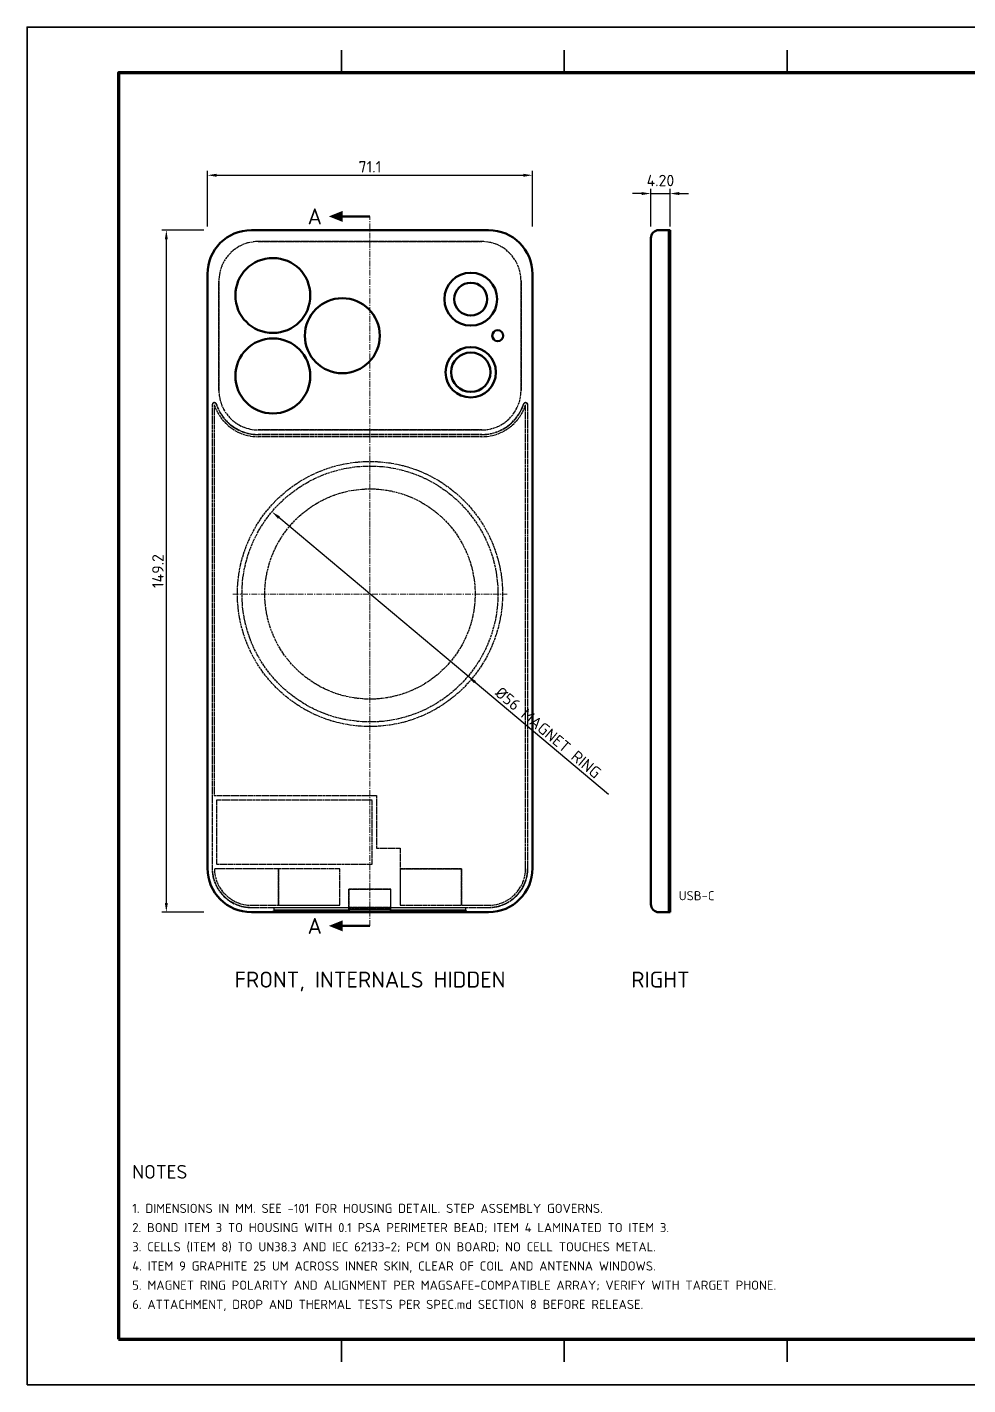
# Model space of a CAD drawing. Header units: millimetres. Extents: x 0 to 420, y 0 to 297.
# Drawn here: x 0 to 205.8, y 0 to 297 of the extents above; entities that cross this region are included whole.
import ezdxf
from ezdxf.enums import TextEntityAlignment as Align

# ---------------------------------------------------------------- set-up
doc = ezdxf.new("R2010")
doc.units = ezdxf.units.MM
doc.header["$LTSCALE"] = 0.4
doc.linetypes.add('CENTER', pattern=[5.08, 3.175, -0.635, 0.635, -0.635])
doc.linetypes.add('DASHED', pattern=[1.524, 1.27, -0.254])
for name, color, linetype, lineweight in [('BORDER', 7, 'CONTINUOUS', 70), ('CENTER', 1, 'CENTER', 18), ('DIM', 4, 'CONTINUOUS', 18), ('HIDDEN', 8, 'DASHED', 25), ('OUTLINE', 7, 'CONTINUOUS', 50), ('SECTION', 7, 'CONTINUOUS', 50), ('TEXT', 7, 'CONTINUOUS', 25), ('TITLE', 7, 'CONTINUOUS', 35)]:
    doc.layers.add(name, color=color, linetype=linetype, lineweight=lineweight)
doc.styles.add('KHENSU', font='isocpeur.ttf')
doc.dimstyles.new('KHENSU', dxfattribs={"dimtxt": 2.5, "dimasz": 2, "dimexe": 1, "dimexo": 0.8, "dimgap": 0.6, "dimtad": 1, "dimdsep": 46, "dimtxsty": 'KHENSU', "dimcen": -1.5, "dimclrd": 4, "dimclre": 4, "dimclrt": 7, "dimazin": 3, "dimtfac": 1, "dimtmove": 2, "dimatfit": 3})

msp = doc.modelspace()

# ---------------------------------------------------------------- linework, layer by layer
at = {"layer": 'BORDER'}
msp.add_lwpolyline([(20, 10), (410, 10), (410, 287), (20, 287)], close=True, dxfattribs=at)
at = {"layer": 'CENTER'}
for p, q in [((75, 100.4), (75, 255.6)), ((75, 143), (75, 203)), ((45, 173), (105, 173))]:
    msp.add_line(p, q, dxfattribs=at)
at = {"layer": 'HIDDEN'}
for p, q in [((100.95, 252.6), (49.05, 252.6)), ((100.95, 252.6), (49.05, 252.6)), ((50.55, 250.1), (99.45, 250.1)), ((99.45, 250.1), (50.55, 250.1)), ((50.55, 250.1), (99.45, 250.1)), ((50.55, 250.1), (99.45, 250.1)), ((39.45, 243), (39.45, 113)), ((39.45, 243), (39.45, 113)), ((39.45, 243), (39.45, 113)), ((41.95, 217.5), (41.95, 241.5)), ((41.95, 241.5), (41.95, 217.5)), ((41.95, 217.5), (41.95, 241.5)), ((41.95, 217.5), (41.95, 241.5)), ((108.05, 241.5), (108.05, 217.5)), ((108.05, 217.5), (108.05, 241.5)), ((108.05, 241.5), (108.05, 217.5)), ((108.05, 241.5), (108.05, 217.5)), ((110.55, 113), (110.55, 243)), ((110.55, 113), (110.55, 243)), ((110.55, 113), (110.55, 243)), ((40.45, 214.362), (40.45, 113)), ((40.45, 214.362), (40.45, 113)), ((40.5, 214.362), (40.5, 113)), ((40.5, 214.362), (40.5, 113)), ((40.95, 214.362), (40.95, 128.9)), ((40.95, 214.362), (40.95, 128.9)), ((109.05, 113), (109.05, 214.362)), ((109.05, 113), (109.05, 214.362)), ((109.5, 113), (109.5, 214.362)), ((109.5, 113), (109.5, 214.362)), ((109.55, 113), (109.55, 214.362)), ((109.55, 113), (109.55, 214.362)), ((99.45, 208.9), (50.55, 208.9)), ((50.55, 208.9), (99.45, 208.9)), ((99.45, 208.9), (50.55, 208.9)), ((99.45, 208.9), (50.55, 208.9)), ((99.45, 207.9), (50.55, 207.9)), ((99.45, 207.9), (50.55, 207.9)), ((99.45, 207.85), (50.55, 207.85)), ((99.45, 207.85), (50.55, 207.85)), ((99.45, 207.4), (50.55, 207.4)), ((99.45, 207.4), (50.55, 207.4)), ((40.95, 128.9), (76.45, 128.9)), ((40.95, 128.9), (76.45, 128.9)), ((75.45, 127.9), (41.45, 127.9)), ((75.45, 127.9), (41.45, 127.9)), ((41.45, 127.9), (41.45, 113.9)), ((41.45, 127.9), (41.45, 113.9)), ((75.45, 113.9), (75.45, 127.9)), ((75.45, 113.9), (75.45, 127.9)), ((76.45, 128.9), (76.45, 117.4)), ((76.45, 128.9), (76.45, 117.4)), ((76.45, 117.4), (81.6, 117.4)), ((76.45, 117.4), (81.6, 117.4)), ((81.6, 117.4), (81.6, 104.9)), ((81.6, 117.4), (81.6, 112.9)), ((55, 112.9), (40.951, 112.9)), ((68.4, 112.9), (40.951, 112.9)), ((41.45, 113.9), (75.45, 113.9)), ((41.45, 113.9), (75.45, 113.9)), ((55, 104.9), (55, 112.9)), ((55, 112.9), (55, 104.9)), ((68.4, 112.9), (55, 112.9)), ((68.4, 104.9), (68.4, 112.9)), ((68.4, 104.9), (68.4, 112.9)), ((81.6, 112.9), (81.6, 104.9)), ((95, 112.9), (81.6, 112.9)), ((81.6, 112.9), (95, 112.9)), ((95, 104.9), (95, 112.9)), ((95, 112.9), (95, 104.9)), ((70.4, 108.4), (79.6, 108.4)), ((70.4, 108.4), (70.4, 103.753)), ((70.4, 103.982), (70.4, 108.4)), ((79.6, 108.4), (70.4, 108.4)), ((79.6, 103.753), (79.6, 108.4)), ((79.6, 103.982), (79.6, 108.4)), ((49.05, 104.9), (55, 104.9)), ((49.05, 104.9), (68.4, 104.9)), ((49.05, 104.45), (100.95, 104.45)), ((49.05, 104.45), (100.95, 104.45)), ((49.05, 104.4), (100.95, 104.4)), ((49.05, 104.4), (54, 104.4)), ((54, 104.4), (70.4, 104.4)), ((54, 104.4), (54, 103.4)), ((54, 104.4), (54, 103.753)), ((54, 104.4), (54, 103.4)), ((54, 104.4), (54, 103.753)), ((54, 104.4), (70.4, 104.4)), ((54, 104.4), (70.4, 104.4)), ((55, 104.9), (68.4, 104.9)), ((79.6, 104.4), (70.4, 104.4)), ((70.4, 103.4), (70.4, 104.4)), ((70.4, 104.4), (70.4, 103.4)), ((70.4, 104.4), (70.4, 103.4)), ((70.4, 104.4), (70.4, 103.753)), ((79.6, 104.4), (96, 104.4)), ((79.6, 103.4), (79.6, 104.4)), ((79.6, 103.4), (79.6, 104.4)), ((79.6, 103.753), (79.6, 104.4)), ((79.6, 103.4), (79.6, 104.4)), ((79.6, 104.4), (96, 104.4)), ((79.6, 104.4), (96, 104.4)), ((81.6, 104.9), (95, 104.9)), ((81.6, 104.9), (100.95, 104.9)), ((95, 104.9), (100.95, 104.9)), ((96, 103.4), (96, 104.4)), ((96, 103.753), (96, 104.4)), ((96, 104.4), (100.95, 104.4)), ((96, 103.4), (96, 104.4)), ((96, 103.753), (96, 104.4)), ((49.05, 103.4), (100.95, 103.4)), ((49.05, 103.4), (100.95, 103.4)), ((54, 103.4), (70.4, 103.4)), ((54, 103.4), (96, 103.4)), ((79.6, 103.4), (96, 103.4))]:
    msp.add_line(p, q, dxfattribs=at)
for centre, radius in [((53.75, 238.3), 8.2), ((68.95, 229.5), 8.2), ((53.75, 220.7), 8.2), ((102.95, 229.5), 1.2), ((75, 173), 29), ((75, 173), 29), ((75, 173), 29), ((75, 173), 29), ((75, 173), 28), ((75, 173), 28), ((75, 173), 23), ((75, 173), 23)]:
    msp.add_circle(centre, radius, dxfattribs=at)
for centre, radius, start, end in [((49.05, 243), 9.6, 90, 180), ((49.05, 243), 9.6, 90, 180), ((49.05, 243), 9.6, 90, 180), ((100.95, 243), 9.6, 0, 90), ((100.95, 243), 9.6, 0, 90), ((100.95, 243), 9.6, 0, 90), ((50.55, 241.5), 8.6, 90, 180), ((50.55, 241.5), 8.6, 90, 180), ((50.55, 241.5), 8.6, 90, 180), ((50.55, 241.5), 8.6, 90, 180), ((99.45, 241.5), 8.6, 0, 90), ((99.45, 241.5), 8.6, 0, 90), ((99.45, 241.5), 8.6, 0, 90), ((99.45, 241.5), 8.6, 0, 90), ((50.55, 217.5), 8.6, 180, -90), ((50.55, 217.5), 8.6, 180, -90), ((50.55, 217.5), 8.6, 180, -90), ((50.55, 217.5), 8.6, 180, -90), ((99.45, 217.5), 8.6, -90, 0), ((99.45, 217.5), 8.6, -90, 0), ((99.45, 217.5), 8.6, -90, 0), ((99.45, 217.5), 8.6, -90, 0), ((40.95, 214.362), 0.5, 18.10381, 180), ((40.95, 214.362), 0.5, 18.10381, 180), ((40.95, 214.362), 0.45, 18.10381, 180), ((40.95, 214.362), 0.45, 18.10381, 180), ((50.55, 217.5), 10.1, -161.89619, -90), ((50.55, 217.5), 10.1, -161.89619, -90), ((50.55, 217.5), 9.65, -161.89619, -90), ((50.55, 217.5), 9.65, -161.89619, -90), ((50.55, 217.5), 9.6, -161.89619, -90), ((50.55, 217.5), 9.6, -161.89619, -90), ((99.45, 217.5), 9.6, -90, -18.10381), ((99.45, 217.5), 9.6, -90, -18.10381), ((99.45, 217.5), 9.65, -90, -18.10381), ((99.45, 217.5), 9.65, -90, -18.10381), ((99.45, 217.5), 10.1, -90, -18.10381), ((99.45, 217.5), 10.1, -90, -18.10381), ((109.05, 214.362), 0.5, 0, 161.89619), ((109.05, 214.362), 0.5, 0, 161.89619), ((109.05, 214.362), 0.45, 0, 161.89619), ((109.05, 214.362), 0.45, 0, 161.89619), ((49.05, 113), 9.6, 180, -90), ((49.05, 113), 9.6, 180, -90), ((49.05, 113), 9.6, 180, -90), ((49.05, 113), 8.6, 180, -90), ((49.05, 113), 8.6, 180, -90), ((49.05, 113), 8.55, 180, -90), ((49.05, 113), 8.55, 180, -90), ((49.05, 113), 8.1, -179.29263, -90), ((49.05, 113), 8.1, -179.29263, -90), ((100.95, 113), 9.6, -90, 0), ((100.95, 113), 8.6, -90, 0), ((100.95, 113), 8.6, -90, 0), ((100.95, 113), 8.55, -90, 0), ((100.95, 113), 8.55, -90, 0), ((100.95, 113), 9.6, -90, 0), ((100.95, 113), 9.6, -90, 0), ((100.95, 113), 8.1, -90, 0), ((100.95, 113), 8.1, -90, 0)]:
    msp.add_arc(centre, radius, start, end, dxfattribs=at)
at = {"layer": 'OUTLINE'}
for p, q in [((100.95, 252.6), (49.05, 252.6)), ((100.95, 252.6), (49.05, 252.6)), ((140.35, 252.6), (138.205, 252.6)), ((140.65, 252.6), (140.35, 252.6)), ((39.45, 243), (39.45, 113)), ((110.55, 113), (110.55, 243)), ((136.45, 113), (136.45, 243)), ((140.35, 113), (140.35, 243)), ((140.35, 113), (140.35, 243)), ((140.65, 113), (140.65, 243)), ((70.4, 103.982), (79.6, 103.982)), ((49.05, 103.4), (54, 103.4)), ((49.05, 103.4), (54, 103.4)), ((54, 103.753), (70.4, 103.753)), ((54, 103.753), (70.4, 103.753)), ((54, 103.4), (70.4, 103.4)), ((54, 103.4), (70.4, 103.4)), ((79.6, 103.4), (70.4, 103.4)), ((79.6, 103.753), (96, 103.753)), ((79.6, 103.753), (96, 103.753)), ((79.6, 103.4), (96, 103.4)), ((79.6, 103.4), (96, 103.4)), ((96, 103.4), (100.95, 103.4)), ((96, 103.4), (100.95, 103.4)), ((140.35, 103.4), (138.205, 103.4)), ((139.75, 103.4), (138.205, 103.4)), ((139.75, 103.4), (138.205, 103.4)), ((139.9, 103.4), (139.75, 103.4)), ((140.35, 103.4), (139.9, 103.4)), ((140.65, 103.4), (140.35, 103.4)), ((140.65, 103.4), (140.35, 103.4))]:
    msp.add_line(p, q, dxfattribs=at)
for points in [[(140.35, 243), (140.35, 243.31), (140.35, 243.619), (140.35, 243.929), (140.35, 244.239), (140.35, 244.548), (140.35, 244.858), (140.35, 245.168), (140.35, 245.477), (140.35, 245.787), (140.35, 246.097), (140.35, 246.406), (140.35, 246.716), (140.35, 247.026), (140.35, 247.335), (140.35, 247.645), (140.35, 247.955), (140.35, 248.265), (140.35, 248.574), (140.35, 248.884), (140.35, 249.194), (140.35, 249.503), (140.35, 249.813), (140.35, 250.123), (140.35, 250.432), (140.35, 250.742), (140.35, 251.052), (140.35, 251.361), (140.35, 251.671), (140.35, 251.981), (140.35, 252.29), (140.35, 252.6)], [(140.35, 243), (140.35, 243.31), (140.35, 243.619), (140.35, 243.929), (140.35, 244.239), (140.35, 244.548), (140.35, 244.858), (140.35, 245.168), (140.35, 245.477), (140.35, 245.787), (140.35, 246.097), (140.35, 246.406), (140.35, 246.716), (140.35, 247.026), (140.35, 247.335), (140.35, 247.645), (140.35, 247.955), (140.35, 248.265), (140.35, 248.574), (140.35, 248.884), (140.35, 249.194), (140.35, 249.503), (140.35, 249.813), (140.35, 250.123), (140.35, 250.432), (140.35, 250.742), (140.35, 251.052), (140.35, 251.361), (140.35, 251.671), (140.35, 251.981), (140.35, 252.29), (140.35, 252.6)], [(140.65, 243), (140.65, 243.31), (140.65, 243.619), (140.65, 243.929), (140.65, 244.239), (140.65, 244.548), (140.65, 244.858), (140.65, 245.168), (140.65, 245.477), (140.65, 245.787), (140.65, 246.097), (140.65, 246.406), (140.65, 246.716), (140.65, 247.026), (140.65, 247.335), (140.65, 247.645), (140.65, 247.955), (140.65, 248.265), (140.65, 248.574), (140.65, 248.884), (140.65, 249.194), (140.65, 249.503), (140.65, 249.813), (140.65, 250.123), (140.65, 250.432), (140.65, 250.742), (140.65, 251.052), (140.65, 251.361), (140.65, 251.671), (140.65, 251.981), (140.65, 252.29), (140.65, 252.6)], [(136.45, 243), (136.45, 243.253), (136.45, 243.506), (136.45, 243.759), (136.45, 244.012), (136.45, 244.265), (136.45, 244.518), (136.45, 244.771), (136.45, 245.025), (136.45, 245.278), (136.45, 245.531), (136.45, 245.784), (136.45, 246.037), (136.45, 246.29), (136.45, 246.543), (136.45, 246.796), (136.45, 247.049), (136.45, 247.302), (136.45, 247.555), (136.45, 247.808), (136.45, 248.061), (136.45, 248.314), (136.45, 248.567), (136.45, 248.82), (136.45, 249.074), (136.45, 249.327), (136.45, 249.58), (136.45, 249.833), (136.45, 250.086), (136.45, 250.339), (136.45, 250.592), (136.45, 250.845)], [(136.45, 105.155), (136.45, 105.408), (136.45, 105.661), (136.45, 105.914), (136.45, 106.167), (136.45, 106.42), (136.45, 106.673), (136.45, 106.926), (136.45, 107.18), (136.45, 107.433), (136.45, 107.686), (136.45, 107.939), (136.45, 108.192), (136.45, 108.445), (136.45, 108.698), (136.45, 108.951), (136.45, 109.204), (136.45, 109.457), (136.45, 109.71), (136.45, 109.963), (136.45, 110.216), (136.45, 110.469), (136.45, 110.722), (136.45, 110.975), (136.45, 111.229), (136.45, 111.482), (136.45, 111.735), (136.45, 111.988), (136.45, 112.241), (136.45, 112.494), (136.45, 112.747), (136.45, 113)], [(140.35, 103.4), (140.35, 103.71), (140.35, 104.019), (140.35, 104.329), (140.35, 104.639), (140.35, 104.948), (140.35, 105.258), (140.35, 105.568), (140.35, 105.877), (140.35, 106.187), (140.35, 106.497), (140.35, 106.806), (140.35, 107.116), (140.35, 107.426), (140.35, 107.735), (140.35, 108.045), (140.35, 108.355), (140.35, 108.665), (140.35, 108.974), (140.35, 109.284), (140.35, 109.594), (140.35, 109.903), (140.35, 110.213), (140.35, 110.523), (140.35, 110.832), (140.35, 111.142), (140.35, 111.452), (140.35, 111.761), (140.35, 112.071), (140.35, 112.381), (140.35, 112.69), (140.35, 113)], [(140.35, 103.4), (140.35, 103.71), (140.35, 104.019), (140.35, 104.329), (140.35, 104.639), (140.35, 104.948), (140.35, 105.258), (140.35, 105.568), (140.35, 105.877), (140.35, 106.187), (140.35, 106.497), (140.35, 106.806), (140.35, 107.116), (140.35, 107.426), (140.35, 107.735), (140.35, 108.045), (140.35, 108.355), (140.35, 108.665), (140.35, 108.974), (140.35, 109.284), (140.35, 109.594), (140.35, 109.903), (140.35, 110.213), (140.35, 110.523), (140.35, 110.832), (140.35, 111.142), (140.35, 111.452), (140.35, 111.761), (140.35, 112.071), (140.35, 112.381), (140.35, 112.69), (140.35, 113)], [(140.65, 103.4), (140.65, 103.71), (140.65, 104.019), (140.65, 104.329), (140.65, 104.639), (140.65, 104.948), (140.65, 105.258), (140.65, 105.568), (140.65, 105.877), (140.65, 106.187), (140.65, 106.497), (140.65, 106.806), (140.65, 107.116), (140.65, 107.426), (140.65, 107.735), (140.65, 108.045), (140.65, 108.355), (140.65, 108.665), (140.65, 108.974), (140.65, 109.284), (140.65, 109.594), (140.65, 109.903), (140.65, 110.213), (140.65, 110.523), (140.65, 110.832), (140.65, 111.142), (140.65, 111.452), (140.65, 111.761), (140.65, 112.071), (140.65, 112.381), (140.65, 112.69), (140.65, 113)], [(70.4, 103.982), (70.4, 103.974), (70.4, 103.967), (70.4, 103.959), (70.4, 103.952), (70.4, 103.945), (70.4, 103.937), (70.4, 103.93), (70.4, 103.922), (70.4, 103.915), (70.4, 103.908), (70.4, 103.9), (70.4, 103.893), (70.4, 103.885), (70.4, 103.878), (70.4, 103.871), (70.4, 103.863), (70.4, 103.856), (70.4, 103.849), (70.4, 103.841), (70.4, 103.834), (70.4, 103.826), (70.4, 103.819), (70.4, 103.812), (70.4, 103.804), (70.4, 103.797), (70.4, 103.789), (70.4, 103.782), (70.4, 103.775), (70.4, 103.767), (70.4, 103.76), (70.4, 103.753)], [(79.6, 103.982), (79.6, 103.974), (79.6, 103.967), (79.6, 103.959), (79.6, 103.952), (79.6, 103.945), (79.6, 103.937), (79.6, 103.93), (79.6, 103.922), (79.6, 103.915), (79.6, 103.908), (79.6, 103.9), (79.6, 103.893), (79.6, 103.885), (79.6, 103.878), (79.6, 103.871), (79.6, 103.863), (79.6, 103.856), (79.6, 103.849), (79.6, 103.841), (79.6, 103.834), (79.6, 103.826), (79.6, 103.819), (79.6, 103.812), (79.6, 103.804), (79.6, 103.797), (79.6, 103.789), (79.6, 103.782), (79.6, 103.775), (79.6, 103.767), (79.6, 103.76), (79.6, 103.753)], [(54, 103.753), (54, 103.741), (54, 103.73), (54, 103.718), (54, 103.707), (54, 103.696), (54, 103.684), (54, 103.673), (54, 103.662), (54, 103.65), (54, 103.639), (54, 103.627), (54, 103.616), (54, 103.605), (54, 103.593), (54, 103.582), (54, 103.571), (54, 103.559), (54, 103.548), (54, 103.536), (54, 103.525), (54, 103.514), (54, 103.502), (54, 103.491), (54, 103.48), (54, 103.468), (54, 103.457), (54, 103.445), (54, 103.434), (54, 103.423), (54, 103.411), (54, 103.4)], [(54, 103.753), (54, 103.741), (54, 103.73), (54, 103.718), (54, 103.707), (54, 103.696), (54, 103.684), (54, 103.673), (54, 103.662), (54, 103.65), (54, 103.639), (54, 103.627), (54, 103.616), (54, 103.605), (54, 103.593), (54, 103.582), (54, 103.571), (54, 103.559), (54, 103.548), (54, 103.536), (54, 103.525), (54, 103.514), (54, 103.502), (54, 103.491), (54, 103.48), (54, 103.468), (54, 103.457), (54, 103.445), (54, 103.434), (54, 103.423), (54, 103.411), (54, 103.4)], [(70.4, 103.753), (70.4, 103.741), (70.4, 103.73), (70.4, 103.718), (70.4, 103.707), (70.4, 103.696), (70.4, 103.684), (70.4, 103.673), (70.4, 103.662), (70.4, 103.65), (70.4, 103.639), (70.4, 103.627), (70.4, 103.616), (70.4, 103.605), (70.4, 103.593), (70.4, 103.582), (70.4, 103.571), (70.4, 103.559), (70.4, 103.548), (70.4, 103.536), (70.4, 103.525), (70.4, 103.514), (70.4, 103.502), (70.4, 103.491), (70.4, 103.48), (70.4, 103.468), (70.4, 103.457), (70.4, 103.445), (70.4, 103.434), (70.4, 103.423), (70.4, 103.411), (70.4, 103.4)], [(79.6, 103.753), (79.6, 103.741), (79.6, 103.73), (79.6, 103.718), (79.6, 103.707), (79.6, 103.696), (79.6, 103.684), (79.6, 103.673), (79.6, 103.662), (79.6, 103.65), (79.6, 103.639), (79.6, 103.627), (79.6, 103.616), (79.6, 103.605), (79.6, 103.593), (79.6, 103.582), (79.6, 103.571), (79.6, 103.559), (79.6, 103.548), (79.6, 103.536), (79.6, 103.525), (79.6, 103.514), (79.6, 103.502), (79.6, 103.491), (79.6, 103.48), (79.6, 103.468), (79.6, 103.457), (79.6, 103.445), (79.6, 103.434), (79.6, 103.423), (79.6, 103.411), (79.6, 103.4)], [(96, 103.753), (96, 103.741), (96, 103.73), (96, 103.718), (96, 103.707), (96, 103.696), (96, 103.684), (96, 103.673), (96, 103.662), (96, 103.65), (96, 103.639), (96, 103.627), (96, 103.616), (96, 103.605), (96, 103.593), (96, 103.582), (96, 103.571), (96, 103.559), (96, 103.548), (96, 103.536), (96, 103.525), (96, 103.514), (96, 103.502), (96, 103.491), (96, 103.48), (96, 103.468), (96, 103.457), (96, 103.445), (96, 103.434), (96, 103.423), (96, 103.411), (96, 103.4)], [(96, 103.753), (96, 103.741), (96, 103.73), (96, 103.718), (96, 103.707), (96, 103.696), (96, 103.684), (96, 103.673), (96, 103.662), (96, 103.65), (96, 103.639), (96, 103.627), (96, 103.616), (96, 103.605), (96, 103.593), (96, 103.582), (96, 103.571), (96, 103.559), (96, 103.548), (96, 103.536), (96, 103.525), (96, 103.514), (96, 103.502), (96, 103.491), (96, 103.48), (96, 103.468), (96, 103.457), (96, 103.445), (96, 103.434), (96, 103.423), (96, 103.411), (96, 103.4)]]:
    msp.add_lwpolyline(points, dxfattribs=at)
for centre, radius in [((53.75, 238.3), 8.2), ((97.05, 237.5), 5.778), ((97.05, 237.5), 3.598), ((68.95, 229.5), 8.2), ((53.75, 220.7), 8.2), ((102.95, 229.5), 1.2), ((97.05, 221.5), 5.507), ((97.05, 221.5), 4.309)]:
    msp.add_circle(centre, radius, dxfattribs=at)
for centre, radius, start, end in [((49.05, 243), 9.6, 90, 180), ((100.95, 243), 9.6, 0, 90), ((138.205, 250.845), 1.755, 90, 180), ((49.05, 113), 9.6, 180, -90), ((100.95, 113), 9.6, -90, 0), ((138.205, 105.155), 1.755, 180, -90)]:
    msp.add_arc(centre, radius, start, end, dxfattribs=at)
at = {"layer": 'SECTION', "const_width": 0.5}
for points in [[(75, 255.6), (69, 255.6)], [(75, 100.4), (69, 100.4)]]:
    msp.add_lwpolyline(points, dxfattribs=at)
at = {"layer": 'SECTION'}
for points in [[(69, 256.8), (66, 255.6), (69, 254.4)], [(69, 101.6), (66, 100.4), (69, 99.2)]]:
    msp.add_solid(points, dxfattribs=at)
at = {"layer": 'TITLE'}
for p, q in [((68.75, 287), (68.75, 292)), ((117.5, 287), (117.5, 292)), ((166.25, 287), (166.25, 292)), ((68.75, 10), (68.75, 5)), ((117.5, 10), (117.5, 5)), ((166.25, 10), (166.25, 5))]:
    msp.add_line(p, q, dxfattribs=at)
msp.add_lwpolyline([(0, 0), (420, 0), (420, 297), (0, 297)], close=True, dxfattribs=at)

# ---------------------------------------------------------------- texts
at = {"layer": 'TEXT', "style": 'KHENSU'}
for p in [(64.5, 255.6), (64.5, 100.4)]:
    msp.add_text('A', height=3.5, dxfattribs=at).set_placement(p, align=Align.MIDDLE_RIGHT)
for s, height, p in [('USB-C', 2, (142.55, 105.4)), ('NOTES', 3, (23, 44.2)), ('1. DIMENSIONS IN MM. SEE -101 FOR HOUSING DETAIL. STEP ASSEMBLY GOVERNS.', 2, (23, 37)), ('2. BOND ITEM 3 TO HOUSING WITH 0.1 PSA PERIMETER BEAD; ITEM 4 LAMINATED TO ITEM 3.', 2, (23, 32.8)), ('3. CELLS (ITEM 8) TO UN38.3 AND IEC 62133-2; PCM ON BOARD; NO CELL TOUCHES METAL.', 2, (23, 28.6)), ('4. ITEM 9 GRAPHITE 25 UM ACROSS INNER SKIN, CLEAR OF COIL AND ANTENNA WINDOWS.', 2, (23, 24.4)), ('5. MAGNET RING POLARITY AND ALIGNMENT PER MAGSAFE-COMPATIBLE ARRAY; VERIFY WITH TARGET PHONE.', 2, (23, 20.2)), ('6. ATTACHMENT, DROP AND THERMAL TESTS PER SPEC.md SECTION 8 BEFORE RELEASE.', 2, (23, 16))]:
    msp.add_text(s, height=height, dxfattribs=at).set_placement(p, align=Align.BOTTOM_LEFT)
for s, p in [('FRONT, INTERNALS HIDDEN', (75, 90.4)), ('RIGHT', (138.55, 90.4))]:
    msp.add_text(s, height=3.5, dxfattribs=at).set_placement(p, align=Align.TOP_CENTER)

# ---------------------------------------------------------------- dimensions: what is measured, and where the dimension line sits
at = {"layer": 'DIM'}
msp.add_linear_dim(base=(39.45, 264.6), p1=(39.45, 252.6), p2=(110.55, 252.6), dimstyle='KHENSU', override={"dimlfac": 1}, dxfattribs=at).render()
msp.add_linear_dim(base=(136.45, 260.6), p1=(136.45, 252.6), p2=(140.65, 252.6), text='4.20', dimstyle='KHENSU', override={"dimlfac": 1}, dxfattribs=at).render()
msp.add_linear_dim(base=(30.45, 103.4), p1=(39.45, 103.4), p2=(39.45, 252.6), angle=90, dimstyle='KHENSU', override={"dimlfac": 1}, dxfattribs=at).render()
msp.add_diameter_dim_2p(p1=(53.551, 190.998), p2=(96.449, 155.002), text='<> MAGNET RING', dimstyle='KHENSU', override={"dimlfac": 1}, dxfattribs=at).render()

doc.saveas('drawing.dxf')
